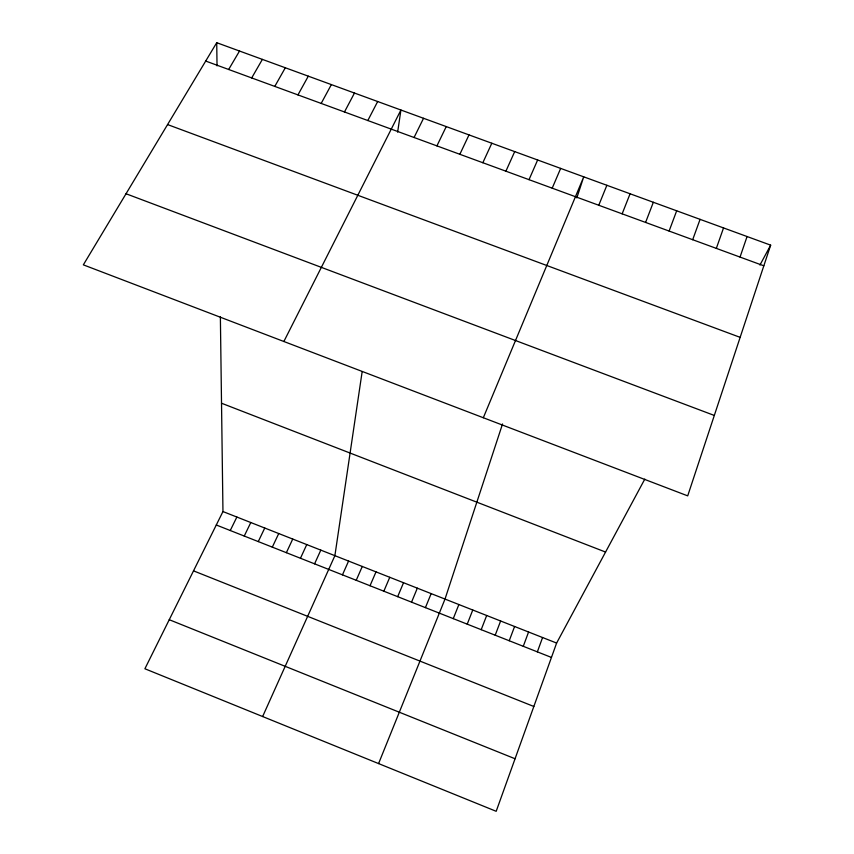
<?xml version="1.0" encoding="UTF-8"?>
<svg xmlns="http://www.w3.org/2000/svg" width="854" height="854" viewBox="0 0 854 854"><rect width="100%" height="100%" fill="white"/><g stroke="black" fill="none" stroke-linecap="round" stroke-linejoin="round"><path stroke-width="1.28" d="M362.149 371.693L334.885 555.676L262.637 716.538M397.644 132.135L400.921 110.017L283.87 341.493M502.536 423.958L445.009 599.081L378.578 763.583M576.824 197.882L583.73 176.831L483.321 417.745M770.66 245.151L687.705 495.864L83.34 264.847L216.724 42.7L770.66 245.151L759.943 265.06M740.044 257.075L747.069 236.526M716.335 248.386L723.541 227.922M644.802 479.115L556.616 643.062L496.185 811.3L144.892 668.767L222.958 511.557L220.375 316.887M692.69 239.707L700.077 219.35M537.358 651.858L542.578 637.532M523.278 646.297L528.573 632.013M669.109 231.06L676.678 210.799M509.23 640.746L514.588 626.505M495.203 635.205L500.625 620.997M645.592 222.435L653.342 202.27M481.197 629.676L486.684 615.499M467.223 624.146L472.764 610.023M622.15 213.831L630.081 193.773M453.26 618.638L458.876 604.547M598.771 205.259L606.874 185.286M425.42 607.632L431.163 593.615M411.543 602.145L417.339 588.171M397.676 596.668L403.536 582.738M383.841 591.203L389.766 577.304M552.207 188.168L560.662 168.398M370.017 585.748L376.006 571.881M356.225 580.293L362.277 566.469M529.021 179.671L537.646 159.986M342.465 574.849L348.571 561.067M505.899 171.184L514.706 151.606M314.571 563.832L320.816 550.125M300.459 558.26L306.757 544.585M482.841 162.73L491.819 143.237M286.368 552.687L292.73 539.066M459.847 154.296L469.006 134.9M272.309 547.136L278.735 533.547M258.271 541.585L264.751 528.028M244.244 536.045L250.798 522.531M436.917 145.885L446.247 126.584M230.26 530.515L236.868 517.044M414.062 137.494L423.552 118.29M367.828 120.531L377.671 101.519M344.472 111.97L354.474 93.043M321.179 103.419L331.363 84.599M297.95 94.901L308.305 76.166M274.785 86.403L285.311 67.765M251.695 77.927L262.381 59.385M228.658 69.484L239.515 51.037M205.697 61.061L763.828 265.807M167.565 124.567L740.151 337.362M126.029 193.751L714.318 415.45M221.517 403.227L605.571 552.058M222.958 511.557L556.616 643.062M216.286 524.996L551.449 657.431M193.516 570.856L533.835 706.471M169.252 619.705L515.058 758.758M216.724 42.7L217.033 65.875"/></g></svg>
